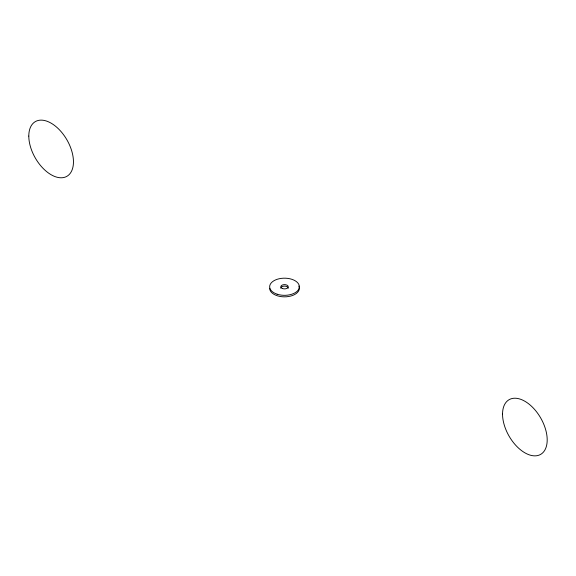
<?xml version="1.0" encoding="UTF-8"?>
<svg xmlns="http://www.w3.org/2000/svg" width="576" height="576" viewBox="0 0 576 576"><rect width="100%" height="100%" fill="white"/><g stroke="black" fill="none" stroke-linecap="round" stroke-linejoin="round"><path stroke-width="0.86" d="M298.865 286.049A14.861 8.582 0 0 1 286.452 296.777A14.861 8.582 0 0 1 269.654 288.266M280.8 288.266A3.715 2.146 0 0 1 284.515 286.121A3.715 2.146 0 0 1 288.23 288.266M502.546 414.151A31.579 18.23 60 0 0 536.033 455.81A31.579 18.23 60 0 0 536.033 411.156A31.579 18.23 60 0 0 502.546 414.151M28.8 136.073A31.579 18.23 60 0 0 62.294 177.732A31.579 18.23 60 0 0 62.294 133.078A31.579 18.23 60 0 0 28.8 136.073M277.085 294.185A14.861 8.582 0 0 0 299.369 286.754A14.861 8.582 0 0 0 277.085 279.324A14.861 8.582 0 0 0 277.085 294.185M282.658 288.612A3.715 2.146 0 0 0 288.23 286.754A3.715 2.146 0 0 0 282.658 284.897A3.715 2.146 0 0 0 282.658 288.612"/></g></svg>
